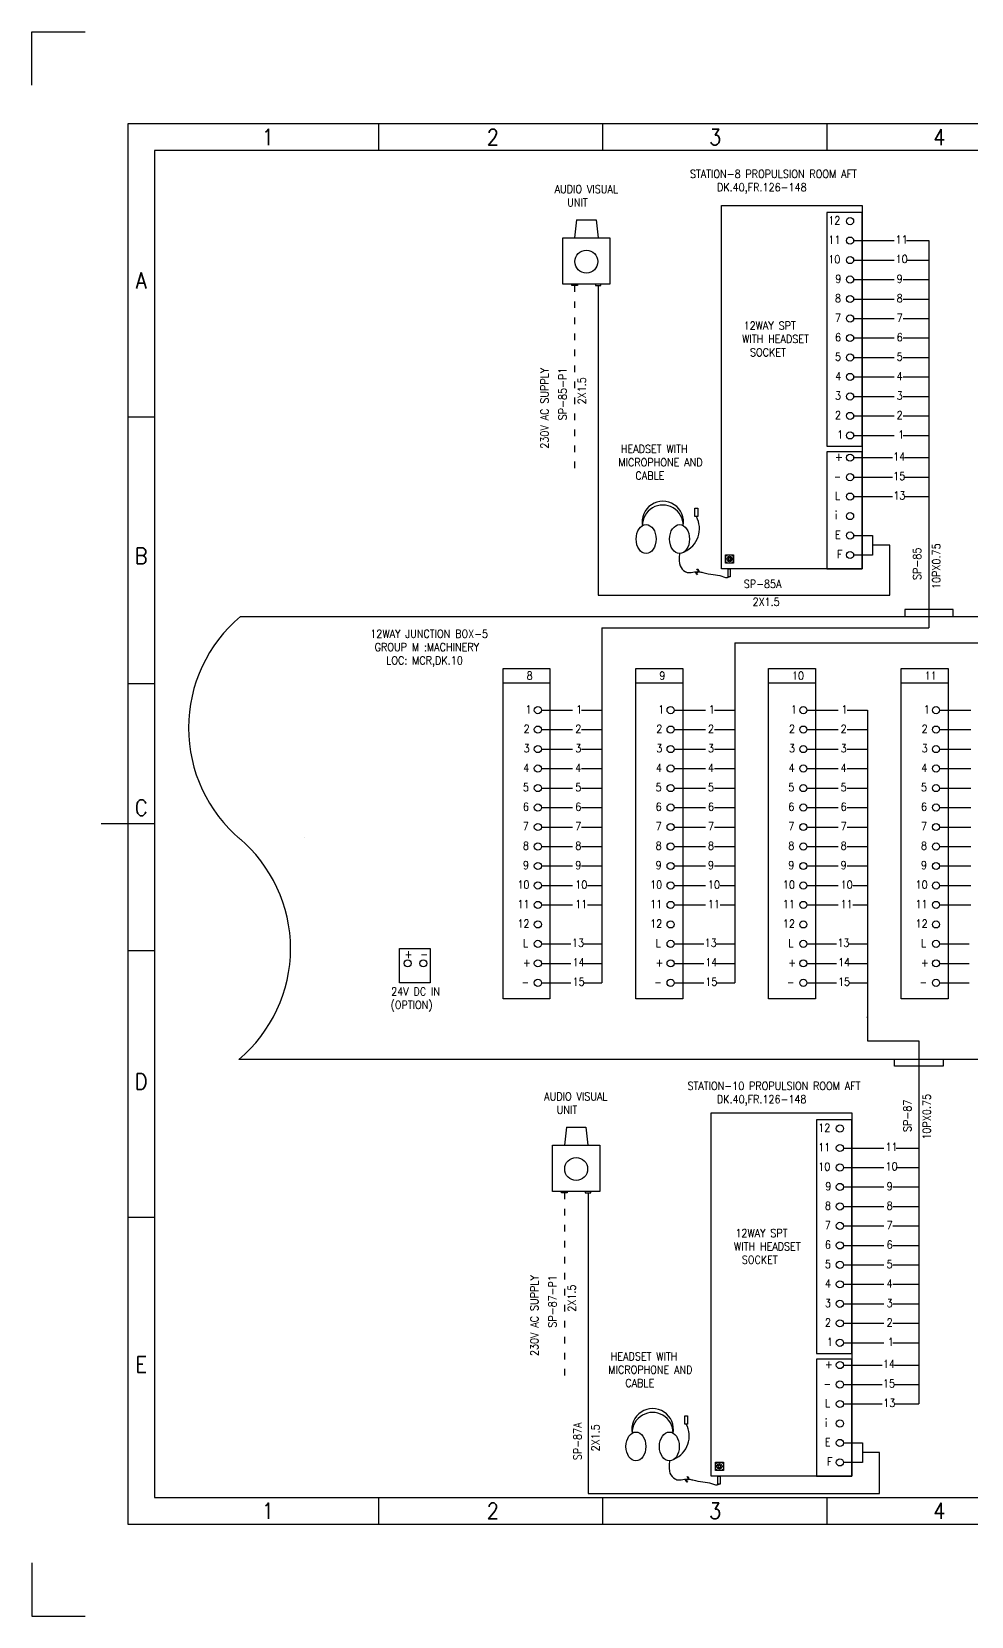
# Model space of a CAD drawing. Header units: inches. Extents: x 36 to 5114, y 9 to 306.
# Drawn here: x 2831 to 3007.1, y 9.1 to 306.1 of the extents above; entities that cross this region are included whole.
import ezdxf
from ezdxf.enums import TextEntityAlignment as Align

# ---------------------------------------------------------------- set-up
doc = ezdxf.new("R2010")
doc.units = ezdxf.units.IN
doc.header["$MEASUREMENT"] = 0
doc.linetypes.add('ACAD_ISO03W100', pattern=[30, 12, -18])
doc.layers.get('DEFPOINTS').update_dxf_attribs({"color": 251})
doc.layers.add('Border', color=6, linetype='Continuous')
doc.layers.add('TITLE', color=7, linetype='Continuous')
doc.layers.add('CON-050', color=3, linetype='Continuous', lineweight=50)
doc.styles.add('ROMANS', font='simplex.shx', dxfattribs={"width": 0.88})

# ---------------------------------------------------------------- blocks, each defined once
blk = doc.blocks.new('A3_BORDER')
at = {"linetype": 'Continuous'}
for p, q in [((5, 209.65), (0, 209.65)), ((5, 159.65), (0, 159.65)), ((5, 109.65), (0, 109.65)), ((5, 59.65), (0, 59.65))]:
    blk.add_line(p, q, dxfattribs=at)
at = {"color": 5, "linetype": 'Continuous'}
blk.add_line((5, 133.4), (-5, 133.4), dxfattribs=at)
at = {"layer": 'Border', "color": 7}
blk.add_lwpolyline([(0, 2.15), (384, 2.15), (384, 264.65), (0, 264.65)], close=True, dxfattribs=at)
at = {"layer": 'Border', "color": 6}
blk.add_lwpolyline([(5, 7.15), (379, 7.15), (379, 259.65), (5, 259.65)], close=True, dxfattribs=at)
at = {"layer": 'DEFPOINTS', "color": 5}
for points in [[(-18, 271.9), (-18, 281.9), (-8, 281.9)], [(-18, -5.1), (-18, -15.1), (-8, -15.1)]]:
    blk.add_lwpolyline(points, dxfattribs=at)
at = {"layer": 'TITLE', "color": 7}
for p, q in [((47, 264.65), (47, 259.75)), ((89, 264.65), (89, 259.75)), ((131, 264.65), (131, 259.75)), ((47, 7.15), (47, 2.25)), ((89, 7.15), (89, 2.25)), ((131, 7.15), (131, 2.25))]:
    blk.add_line(p, q, dxfattribs=at)
at = {"layer": 'TITLE', "color": 7, "style": 'ROMANS', "width": 0.88}
for s, p in [('1', (25.15, 260.65)), ('2', (67.3, 260.65)), ('3', (108.96, 260.65)), ('4', (150.96, 260.65)), ('1', (25.15, 3.15)), ('2', (67.3, 3.15)), ('3', (108.96, 3.15)), ('4', (150.96, 3.15))]:
    blk.add_text(s, height=3, dxfattribs=at).set_placement(p)
for s, p in [('A', (2.52, 235.26)), ('B', (2.52, 183.63)), ('C', (2.52, 136.45)), ('D', (2.52, 85.14)), ('E', (2.52, 32.11))]:
    blk.add_text(s, height=3, dxfattribs=at).set_placement(p, align=Align.MIDDLE_CENTER)
blk = doc.blocks.new('*U26')
blk.add_circle((0, 0), 0.0728)
blk = doc.blocks.new('*U25')
at = {"color": 0, "linetype": 'ByBlock', "lineweight": -2}
for p, rotation in [((784.95, 158.66), 59.99999999999999), ((784.95, 158.39), 120), ((785.18, 158.25), 180), ((785.42, 158.66), 300.0000000000001), ((785.42, 158.39), 240)]:
    blk.add_blockref('*U26', p, dxfattribs=dict(at, rotation=rotation))
blk.add_blockref('*U26', (785.18, 158.8), dxfattribs=at)
blk = doc.blocks.new('*U30')
blk.add_circle((0, 0), 0.0728)
blk = doc.blocks.new('*U29')
at = {"color": 0, "linetype": 'ByBlock', "lineweight": -2}
for p, rotation in [((784.95, 158.66), 59.99999999999999), ((784.95, 158.39), 120), ((785.18, 158.25), 180), ((785.42, 158.66), 300.0000000000001), ((785.42, 158.39), 240)]:
    blk.add_blockref('*U30', p, dxfattribs=dict(at, rotation=rotation))
blk.add_blockref('*U30', (785.18, 158.8), dxfattribs=at)

msp = doc.modelspace()

# ---------------------------------------------------------------- linework, layer by layer
for p, q in [((2933.16, 270.84), (2932.79, 267.44)), ((2936.82, 270.84), (2937.19, 267.44)), ((2999.2, 266.93), (2999.2, 194.36)), ((2937.92, 194.36), (2937.92, 127.82)), ((2937.92, 194.36), (2999.2, 194.36)), ((2937.83, 191.54), (2937.92, 191.54)), ((2962.79, 191.54), (2962.79, 127.82)), ((2962.79, 191.54), (3128.87, 191.54)), ((2919.37, 184.05), (2928.17, 184.05)), ((2944.24, 184.05), (2953.04, 184.05)), ((2969.11, 184.05), (2977.91, 184.05)), ((2993.98, 184.05), (3002.78, 184.05)), ((2987.66, 178.93), (2987.66, 116.93)), ((2882.23, 154.98), (2882.23, 154.99)), ((2987.57, 121.38), (2987.66, 121.38)), ((2987.66, 116.93), (2997.3, 116.93)), ((2997.3, 116.93), (2997.3, 48.88)), ((2931.26, 100.77), (2930.89, 97.37)), ((2934.91, 100.77), (2935.28, 97.37))]:
    msp.add_line(p, q)
at = {"linetype": 'ACAD_ISO03W100', "ltscale": 0.1}
for p, q in [((2932.78, 258.5), (2932.78, 222.81)), ((2930.87, 88.44), (2930.87, 52.74))]:
    msp.add_line(p, q, dxfattribs=at)
for points in [[(2960.32, 273.5), (2986.68, 273.5), (2986.68, 205.4), (2960.32, 205.4)], [(2986.68, 272.18), (2980.06, 272.18), (2980.06, 228.42), (2986.68, 228.42)], [(2930.56, 267.44), (2939.42, 267.44), (2939.42, 258.78), (2930.56, 258.78)], [(2932.25, 258.78), (2933.3, 258.78), (2933.3, 258.5), (2932.25, 258.5)], [(2937.73, 258.78), (2936.68, 258.78), (2936.68, 258.5), (2937.73, 258.5)], [(2986.68, 227.34), (2980.06, 227.34), (2980.06, 205.4), (2986.68, 205.4)], [(2955.34, 216.76), (2955.88, 216.76), (2955.88, 215.19), (2955.34, 215.19)], [(2961.08, 208.02), (2962.59, 208.02), (2962.59, 206.49), (2961.08, 206.49)], [(2961.54, 205.4), (2961.97, 205.4), (2961.97, 203.92), (2961.54, 203.92)], [(2919.37, 186.74), (2928.17, 186.74), (2928.17, 124.81), (2919.37, 124.81)], [(2944.24, 186.74), (2953.04, 186.74), (2953.04, 124.81), (2944.24, 124.81)], [(2969.11, 186.74), (2977.91, 186.74), (2977.91, 124.81), (2969.11, 124.81)], [(2993.98, 186.74), (3002.78, 186.74), (3002.78, 124.81), (2993.98, 124.81)], [(2899.95, 134.27), (2905.74, 134.27), (2905.74, 127.82), (2899.95, 127.82)], [(2958.41, 103.43), (2984.77, 103.43), (2984.77, 35.33), (2958.41, 35.33)], [(2984.77, 102.11), (2978.15, 102.11), (2978.15, 58.35), (2984.77, 58.35)], [(2928.65, 97.37), (2937.51, 97.37), (2937.51, 88.71), (2928.65, 88.71)], [(2930.34, 88.71), (2931.4, 88.71), (2931.4, 88.44), (2930.34, 88.44)], [(2935.82, 88.71), (2934.77, 88.71), (2934.77, 88.44), (2935.82, 88.44)], [(2984.77, 57.27), (2978.15, 57.27), (2978.15, 35.33), (2984.77, 35.33)], [(2953.43, 46.69), (2953.97, 46.69), (2953.97, 45.12), (2953.43, 45.12)], [(2959.17, 37.95), (2960.68, 37.95), (2960.68, 36.42), (2959.17, 36.42)], [(2959.63, 35.33), (2960.07, 35.33), (2960.07, 33.85), (2959.63, 33.85)]]:
    msp.add_lwpolyline(points, close=True)
for points in [[(2933.16, 270.84), (2936.82, 270.84)], [(2937.2, 258.5), (2937.2, 200.46), (2991.87, 200.46), (2991.87, 209.83), (2988.64, 209.83)], [(2985.09, 211.65), (2988.64, 211.65), (2988.64, 208), (2985.09, 208)], [(2870.17, 196.5), (3143.75, 196.5)], [(3003.75, 196.5), (3003.75, 197.77), (2994.66, 197.77), (2994.66, 196.5)], [(2882.23, 154.98), (2882.23, 154.99)], [(3143.75, 113.46), (2869.84, 113.46)], [(3001.85, 113.46), (3001.85, 112.2), (2992.75, 112.2), (2992.75, 113.46)], [(2931.26, 100.77), (2934.91, 100.77)], [(2935.3, 88.44), (2935.3, 32.1), (2989.96, 32.1), (2989.96, 39.76), (2986.73, 39.76)], [(2983.18, 41.58), (2986.73, 41.58), (2986.73, 37.93), (2983.18, 37.93)]]:
    msp.add_lwpolyline(points)
for centre, radius in [((2984.41, 270.58), 0.671), ((2984.41, 266.93), 0.671), ((2934.99, 263), 2.15), ((2984.41, 263.28), 0.671), ((2984.41, 259.63), 0.671), ((2984.41, 255.98), 0.671), ((2984.41, 252.33), 0.671), ((2984.41, 248.68), 0.671), ((2984.41, 245.03), 0.671), ((2984.41, 241.38), 0.671), ((2984.41, 237.72), 0.671), ((2984.41, 234.07), 0.671), ((2984.41, 230.42), 0.671), ((2984.41, 226.25), 0.671), ((2984.41, 222.6), 0.671), ((2984.41, 218.95), 0.671), ((2984.41, 215.3), 0.671), ((2984.41, 211.65), 0.671), ((2961.2, 207.9), 0.12), ((2962.47, 207.9), 0.12), ((2984.41, 208), 0.671), ((2961.2, 206.61), 0.12), ((2961.83, 207.26), 0.516), ((2962.47, 206.61), 0.12), ((2925.91, 178.93), 0.671), ((2950.78, 178.93), 0.671), ((2975.65, 178.93), 0.671), ((3000.52, 178.93), 0.671), ((2925.91, 175.28), 0.671), ((2950.78, 175.28), 0.671), ((2975.65, 175.28), 0.671), ((3000.52, 175.28), 0.671), ((2925.91, 171.63), 0.671), ((2950.78, 171.63), 0.671), ((2975.65, 171.63), 0.671), ((3000.52, 171.63), 0.671), ((2925.91, 167.98), 0.671), ((2950.78, 167.98), 0.671), ((2975.65, 167.98), 0.671), ((3000.52, 167.98), 0.671), ((2925.91, 164.32), 0.671), ((2950.78, 164.32), 0.671), ((2975.65, 164.32), 0.671), ((3000.52, 164.32), 0.671), ((2925.91, 160.67), 0.671), ((2950.78, 160.67), 0.671), ((2975.65, 160.67), 0.671), ((3000.52, 160.67), 0.671), ((2925.91, 157.02), 0.671), ((2950.78, 157.02), 0.671), ((2975.65, 157.02), 0.671), ((3000.52, 157.02), 0.671), ((2925.91, 153.37), 0.671), ((2950.78, 153.37), 0.671), ((2975.65, 153.37), 0.671), ((3000.52, 153.37), 0.671), ((2925.91, 149.72), 0.671), ((2950.78, 149.72), 0.671), ((2975.65, 149.72), 0.671), ((3000.52, 149.72), 0.671), ((2925.91, 146.07), 0.671), ((2950.78, 146.07), 0.671), ((2975.65, 146.07), 0.671), ((3000.52, 146.07), 0.671), ((2925.91, 142.42), 0.671), ((2950.78, 142.42), 0.671), ((2975.65, 142.42), 0.671), ((3000.52, 142.42), 0.671), ((2925.91, 138.77), 0.671), ((2950.78, 138.77), 0.671), ((2975.65, 138.77), 0.671), ((3000.52, 138.77), 0.671), ((2925.91, 135.12), 0.671), ((2950.78, 135.12), 0.671), ((2975.65, 135.12), 0.671), ((3000.52, 135.12), 0.671), ((2901.5, 131.47), 0.671), ((2904.44, 131.47), 0.671), ((2925.91, 131.47), 0.671), ((2950.78, 131.47), 0.671), ((2975.65, 131.47), 0.671), ((3000.52, 131.47), 0.671), ((2925.91, 127.82), 0.671), ((2950.78, 127.82), 0.671), ((2975.65, 127.82), 0.671), ((3000.52, 127.82), 0.671), ((2982.51, 100.51), 0.671), ((2933.08, 92.93), 2.15), ((2982.51, 96.86), 0.671), ((2982.51, 93.21), 0.671), ((2982.51, 89.56), 0.671), ((2982.51, 85.91), 0.671), ((2982.51, 82.26), 0.671), ((2982.51, 78.61), 0.671), ((2982.51, 74.96), 0.671), ((2982.51, 71.31), 0.671), ((2982.51, 67.66), 0.671), ((2982.51, 64), 0.671), ((2982.51, 60.35), 0.671), ((2982.51, 56.18), 0.671), ((2982.51, 52.53), 0.671), ((2982.51, 48.88), 0.671), ((2982.51, 45.23), 0.671), ((2982.51, 41.58), 0.671), ((2959.29, 37.83), 0.12), ((2959.29, 36.54), 0.12), ((2959.92, 37.19), 0.516), ((2960.56, 37.83), 0.12), ((2960.56, 36.54), 0.12), ((2982.51, 37.93), 0.671)]:
    msp.add_circle(centre, radius)
for centre, radius, start, end in [((2949.32, 214.18), 3.9, 349.8171, 190.1829), ((2949.32, 213.52), 3.84, 359.5798, 180.4202), ((2951.44, 212.95), 4.74, 293.9795, 28.2344), ((2887.75, 175.6), 27.31, 130.0682, 229.9318), ((2852.55, 134.22), 27.01, 309.7756, 50.2244), ((2947.41, 44.11), 3.9, 349.8171, 190.1829), ((2947.41, 43.45), 3.84, 359.5798, 180.4202), ((2949.53, 42.88), 4.74, 293.9795, 28.2344)]:
    msp.add_arc(centre, radius, start, end)
for centre in [(2946.19, 210.99), (2952.46, 210.99), (2944.28, 40.92), (2950.55, 40.92)]:
    msp.add_ellipse(centre, major_axis=(0, 2.71), ratio=0.6875)
for points, knots in [([(2952.46, 208.28), (2952.18, 206.06), (2952.71, 205.45), (2954.11, 204.51), (2955.06, 204.9), (2955.89, 204.89)], [0, 0, 0, 0, 4.162872, 4.376917, 6.907654, 6.907654, 6.907654, 6.907654]), ([(2956.08, 204.88), (2956.34, 204.86), (2957.99, 204.32), (2959.99, 204.42), (2961.31, 203.62), (2961.76, 203.92)], [7.096761, 7.096761, 7.096761, 7.096761, 7.865668, 12.198871, 14.446895, 14.446895, 14.446895, 14.446895]), ([(2950.55, 38.21), (2950.27, 35.99), (2950.8, 35.38), (2952.21, 34.44), (2953.15, 34.83), (2953.99, 34.82)], [0, 0, 0, 0, 4.162872, 4.376917, 6.907654, 6.907654, 6.907654, 6.907654]), ([(2954.18, 34.81), (2954.43, 34.79), (2956.08, 34.25), (2958.08, 34.35), (2959.4, 33.55), (2959.85, 33.85)], [7.096761, 7.096761, 7.096761, 7.096761, 7.865668, 12.198871, 14.446895, 14.446895, 14.446895, 14.446895])]:
    msp.add_open_spline(points, degree=3, knots=knots)
for points in [[(2955.73, 204.29), (2955.52, 204.73), (2955.94, 204.92), (2955.72, 205.39)], [(2955.9, 204.27), (2955.69, 204.71), (2956.11, 204.9), (2955.89, 205.37)], [(2953.82, 34.22), (2953.62, 34.66), (2954.03, 34.85), (2953.81, 35.32)], [(2953.99, 34.2), (2953.79, 34.64), (2954.2, 34.83), (2953.98, 35.3)]]:
    msp.add_spline(points, degree=3)
at = {"layer": 'CON-050', "color": 0, "lineweight": 25, "ltscale": 0.1}
for p, q in [((2985.09, 266.93), (2992.66, 266.93)), ((2994.97, 266.93), (2999.2, 266.93)), ((2985.09, 263.28), (2992.66, 263.28)), ((2994.97, 263.28), (2999.2, 263.28)), ((2985.09, 259.63), (2992.66, 259.63)), ((2994.36, 259.63), (2999.2, 259.63)), ((2985.09, 255.98), (2992.66, 255.98)), ((2994.36, 255.98), (2999.2, 255.98)), ((2985.09, 252.33), (2992.66, 252.33)), ((2994.36, 252.33), (2999.2, 252.33)), ((2985.09, 248.68), (2992.66, 248.68)), ((2994.36, 248.68), (2999.2, 248.68)), ((2985.09, 245.03), (2992.66, 245.03)), ((2994.36, 245.03), (2999.2, 245.03)), ((2985.09, 241.38), (2992.66, 241.38)), ((2994.36, 241.38), (2999.2, 241.38)), ((2985.09, 237.72), (2992.66, 237.72)), ((2994.36, 237.72), (2999.2, 237.72)), ((2985.09, 234.07), (2992.66, 234.07)), ((2994.36, 234.07), (2999.2, 234.07)), ((2985.09, 230.42), (2992.66, 230.42)), ((2994.36, 230.42), (2999.2, 230.42)), ((2985.09, 226.25), (2992.35, 226.25)), ((2994.66, 226.25), (2999.2, 226.25)), ((2985.09, 222.6), (2992.35, 222.6)), ((2994.66, 222.6), (2999.2, 222.6)), ((2985.09, 218.95), (2992.35, 218.95)), ((2994.66, 218.95), (2999.2, 218.95)), ((2926.58, 178.93), (2932.42, 178.93)), ((2934.11, 178.93), (2937.92, 178.93)), ((2951.45, 178.93), (2957.29, 178.93)), ((2958.99, 178.93), (2962.79, 178.93)), ((2976.32, 178.93), (2982.16, 178.93)), ((2983.86, 178.93), (2987.66, 178.93)), ((3001.19, 178.93), (3007.03, 178.93)), ((2926.58, 175.28), (2932.42, 175.28)), ((2934.11, 175.28), (2937.92, 175.28)), ((2951.45, 175.28), (2957.29, 175.28)), ((2958.99, 175.28), (2962.79, 175.28)), ((2976.32, 175.28), (2982.16, 175.28)), ((2983.86, 175.28), (2987.66, 175.28)), ((3001.19, 175.28), (3007.03, 175.28)), ((2926.58, 171.63), (2932.42, 171.63)), ((2934.11, 171.63), (2937.92, 171.63)), ((2951.45, 171.63), (2957.29, 171.63)), ((2958.99, 171.63), (2962.79, 171.63)), ((2976.32, 171.63), (2982.16, 171.63)), ((2983.86, 171.63), (2987.66, 171.63)), ((3001.19, 171.63), (3007.03, 171.63)), ((2926.58, 167.98), (2932.42, 167.98)), ((2934.11, 167.98), (2937.92, 167.98)), ((2951.45, 167.98), (2957.29, 167.98)), ((2958.99, 167.98), (2962.79, 167.98)), ((2976.32, 167.98), (2982.16, 167.98)), ((2983.86, 167.98), (2987.66, 167.98)), ((3001.19, 167.98), (3007.03, 167.98)), ((2926.58, 164.32), (2932.42, 164.32)), ((2934.11, 164.32), (2937.92, 164.32)), ((2951.45, 164.32), (2957.29, 164.32)), ((2958.99, 164.32), (2962.79, 164.32)), ((2976.32, 164.32), (2982.16, 164.32)), ((2983.86, 164.32), (2987.66, 164.32)), ((3001.19, 164.32), (3007.03, 164.32)), ((2926.58, 160.67), (2932.42, 160.67)), ((2934.11, 160.67), (2937.92, 160.67)), ((2951.45, 160.67), (2957.29, 160.67)), ((2958.99, 160.67), (2962.79, 160.67)), ((2976.32, 160.67), (2982.16, 160.67)), ((2983.86, 160.67), (2987.66, 160.67)), ((3001.19, 160.67), (3007.03, 160.67)), ((2926.58, 157.02), (2932.42, 157.02)), ((2934.11, 157.02), (2937.92, 157.02)), ((2951.45, 157.02), (2957.29, 157.02)), ((2958.99, 157.02), (2962.79, 157.02)), ((2976.32, 157.02), (2982.16, 157.02)), ((2983.86, 157.02), (2987.66, 157.02)), ((3001.19, 157.02), (3007.03, 157.02)), ((2926.58, 153.37), (2932.42, 153.37)), ((2934.11, 153.37), (2937.92, 153.37)), ((2951.45, 153.37), (2957.29, 153.37)), ((2958.99, 153.37), (2962.79, 153.37)), ((2976.32, 153.37), (2982.16, 153.37)), ((2983.86, 153.37), (2987.66, 153.37)), ((3001.19, 153.37), (3007.03, 153.37)), ((2926.58, 149.72), (2932.42, 149.72)), ((2934.11, 149.72), (2937.92, 149.72)), ((2951.45, 149.72), (2957.29, 149.72)), ((2958.99, 149.72), (2962.79, 149.72)), ((2976.32, 149.72), (2982.16, 149.72)), ((2983.86, 149.72), (2987.66, 149.72)), ((3001.19, 149.72), (3007.03, 149.72)), ((2926.58, 146.07), (2932.42, 146.07)), ((2935.2, 146.07), (2937.92, 146.07)), ((2951.45, 146.07), (2957.29, 146.07)), ((2960.07, 146.07), (2962.79, 146.07)), ((2976.32, 146.07), (2982.16, 146.07)), ((2984.94, 146.07), (2987.66, 146.07)), ((3001.19, 146.07), (3007.03, 146.07)), ((2926.58, 142.42), (2932.42, 142.42)), ((2935.2, 142.42), (2937.92, 142.42)), ((2951.45, 142.42), (2957.29, 142.42)), ((2960.07, 142.42), (2962.79, 142.42)), ((2976.32, 142.42), (2982.16, 142.42)), ((2984.94, 142.42), (2987.66, 142.42)), ((3001.19, 142.42), (3007.03, 142.42)), ((2926.58, 135.12), (2932.11, 135.12)), ((2934.42, 135.12), (2937.92, 135.12)), ((2951.45, 135.12), (2956.98, 135.12)), ((2959.29, 135.12), (2962.79, 135.12)), ((2976.32, 135.12), (2981.85, 135.12)), ((2984.16, 135.12), (2987.66, 135.12)), ((3001.19, 135.12), (3006.72, 135.12)), ((2926.58, 131.47), (2932.11, 131.47)), ((2934.42, 131.47), (2937.92, 131.47)), ((2951.45, 131.47), (2956.98, 131.47)), ((2959.29, 131.47), (2962.79, 131.47)), ((2976.32, 131.47), (2981.85, 131.47)), ((2984.16, 131.47), (2987.66, 131.47)), ((3001.19, 131.47), (3006.72, 131.47)), ((2926.58, 127.82), (2932.11, 127.82)), ((2934.42, 127.82), (2937.92, 127.82)), ((2951.45, 127.82), (2956.98, 127.82)), ((2959.29, 127.82), (2962.79, 127.82)), ((2976.32, 127.82), (2981.85, 127.82)), ((2984.16, 127.82), (2987.66, 127.82)), ((3001.19, 127.82), (3006.72, 127.82)), ((2983.18, 96.86), (2990.75, 96.86)), ((2993.06, 96.86), (2997.3, 96.86)), ((2983.18, 93.21), (2990.75, 93.21)), ((2993.06, 93.21), (2997.3, 93.21)), ((2983.18, 89.56), (2990.75, 89.56)), ((2992.45, 89.56), (2997.3, 89.56)), ((2983.18, 85.91), (2990.75, 85.91)), ((2992.45, 85.91), (2997.3, 85.91)), ((2983.18, 82.26), (2990.75, 82.26)), ((2992.45, 82.26), (2997.3, 82.26)), ((2983.18, 78.61), (2990.75, 78.61)), ((2992.45, 78.61), (2997.3, 78.61)), ((2983.18, 74.96), (2990.75, 74.96)), ((2992.45, 74.96), (2997.3, 74.96)), ((2983.18, 71.31), (2990.75, 71.31)), ((2992.45, 71.31), (2997.3, 71.31)), ((2983.18, 67.66), (2990.75, 67.66)), ((2992.45, 67.66), (2997.3, 67.66)), ((2983.18, 64), (2990.75, 64)), ((2992.45, 64), (2997.3, 64)), ((2983.18, 60.35), (2990.75, 60.35)), ((2992.45, 60.35), (2997.3, 60.35)), ((2983.18, 56.18), (2990.45, 56.18)), ((2992.76, 56.18), (2997.3, 56.18)), ((2983.18, 52.53), (2990.45, 52.53)), ((2992.76, 52.53), (2997.3, 52.53)), ((2983.18, 48.88), (2990.45, 48.88)), ((2992.76, 48.88), (2997.3, 48.88))]:
    msp.add_line(p, q, dxfattribs=at)

# ---------------------------------------------------------------- block references
at = {"linetype": 'Continuous'}
msp.add_blockref('A3_BORDER', (2849.04, 24.19), dxfattribs=at)
for name, p in [('*U29', (2176.65, 48.73)), ('*U25', (2174.74, -121.34))]:
    msp.add_blockref(name, p)

# ---------------------------------------------------------------- texts
at = {"layer": 'CON-050', "color": 0, "lineweight": 25, "char_height": 1.5, "attachment_point": 1, "style": 'ROMANS'}
for s, width, insert in [('{\\Fromans|c0; STATION-8 PROPULSION ROOM AFT \\P{\\W5.8088; }DK.40,FR.126-148}', 35.655, (2953.49, 280.18)), ('{\\Fromans|c0; AUDIO VISUAL \\P{\\W3.1688; }UNIT}', 13.4664, (2928.14, 277.34)), ('{\\Fromans|c0;12}', 2.3407, (2980.34, 271.48)), ('{\\Fromans|c0;11}', 2.3407, (2980.34, 267.83)), ('{\\Fromans|c0;11}', 1.9636, (2992.96, 267.89)), ('{\\Fromans|c0;10}', 2.3407, (2980.34, 264.18)), ('{\\Fromans|c0;10}', 2.3407, (2992.96, 264.24)), ('{\\Fromans|c0;9}', 1.0207, (2981.66, 260.52)), ('{\\Fromans|c0;9}', 1.0836, (2993.16, 260.52)), ('{\\Fromans|c0;8}', 1.0836, (2981.6, 256.87)), ('{\\Fromans|c0;8}', 1.0836, (2993.16, 256.87)), ('{\\Fromans|c0;7}', 1.0836, (2981.6, 253.22)), ('{\\Fromans|c0;7}', 1.0836, (2993.16, 253.22)), ('{\\Fromans|c0;\\W1.1364; \\W0.88;12WAY SPT\\P WITH HEADSET \\P{\\W2.30976; }SOCKET}', 14.1579, (2963.29, 251.74)), ('{\\Fromans|c0;6}', 1.0836, (2981.6, 249.57)), ('{\\Fromans|c0;6}', 1.0836, (2993.16, 249.57)), ('{\\Fromans|c0;5}', 1.0836, (2981.6, 245.92)), ('{\\Fromans|c0;5}', 1.0836, (2993.16, 245.92)), ('{\\Fromans|c0;4}', 1.1464, (2981.61, 242.27)), ('{\\Fromans|c0;4}', 1.0836, (2993.16, 242.27)), ('{\\Fromans|c0;3}', 1.0836, (2981.6, 238.62)), ('{\\Fromans|c0;3}', 1.0836, (2993.16, 238.62)), ('{\\Fromans|c0;2}', 1.0836, (2981.6, 234.97)), ('{\\Fromans|c0;2}', 1.0836, (2993.16, 234.97)), ('{\\Fromans|c0;1}', 0.7064, (2981.98, 231.32)), ('{\\Fromans|c0;1}', 0.7064, (2993.4, 231.32)), ('{\\Fromans|c0;\\W1.325; \\W0.88;HEADSET WITH\\P MICROPHONE AND \\P{\\W3.98595; }CABLE}', 17.6779, (2940.09, 228.63)), ('{\\Fromans|c0;+}', 1.3979, (2981.6, 227.15)), ('{\\Fromans|c0;14}', 1.9636, (2992.48, 227.21)), ('{\\Fromans|c0;15}', 2.3407, (2992.49, 223.56)), ('{\\Fromans|c0; _}', 1.3979, (2981.6, 224.25)), ('{\\Fromans|c0;L}', 1.1464, (2981.61, 219.85)), ('{\\Fromans|c0;13}', 2.3407, (2992.53, 219.91)), ('{\\Fromans|c0;i}', 0.3293, (2981.6, 216.2)), ('{\\Fromans|c0;E}', 1.5, (2981.6, 212.55)), ('{\\Fromans|c0;F}', 0.7064, (2981.98, 208.9)), ('SP-85A', 7.7464, (2964.49, 203.34)), ('2X1.5', 5.0436, (2966.13, 199.98)), ('{\\Fromans|c0;\\W0.13071; \\W0.88;12WAY JUNCTION BOX-5\\P{\\W0.947857; }GROUP M :MACHINERY \\P{\\W3.04309; }LOC: MCR,DK.10 }', 24.9693, (2894.34, 193.99)), ('{\\Fromans|c0;8}', 0.9419, (2923.78, 186.14)), ('{\\Fromans|c0;9}', 0.9419, (2948.65, 186.14)), ('{\\Fromans|c0;10}', 0.9419, (2973.52, 186.14)), ('{\\Fromans|c0;11}', 0.9419, (2998.39, 186.14)), ('{\\Fromans|c0;1}', 0.7064, (2923.59, 179.82)), ('{\\Fromans|c0;1}', 0.7064, (2933.06, 179.82)), ('{\\Fromans|c0;1}', 0.7064, (2948.46, 179.82)), ('{\\Fromans|c0;1}', 0.7064, (2957.93, 179.82)), ('{\\Fromans|c0;1}', 0.7064, (2973.33, 179.82)), ('{\\Fromans|c0;1}', 0.7064, (2982.8, 179.82)), ('{\\Fromans|c0;1}', 0.7064, (2998.21, 179.82)), ('{\\Fromans|c0;2}', 1.0836, (2923.22, 176.17)), ('{\\Fromans|c0;2}', 1.0836, (2932.92, 176.17)), ('{\\Fromans|c0;2}', 1.0836, (2948.09, 176.17)), ('{\\Fromans|c0;2}', 1.0836, (2957.79, 176.17)), ('{\\Fromans|c0;2}', 1.0836, (2972.96, 176.17)), ('{\\Fromans|c0;2}', 1.0836, (2982.66, 176.17)), ('{\\Fromans|c0;2}', 1.0836, (2997.83, 176.17)), ('{\\Fromans|c0;3}', 1.0836, (2923.22, 172.52)), ('{\\Fromans|c0;3}', 0.7064, (2932.9, 172.52)), ('{\\Fromans|c0;3}', 1.0836, (2948.09, 172.52)), ('{\\Fromans|c0;3}', 0.7064, (2957.77, 172.52)), ('{\\Fromans|c0;3}', 1.0836, (2972.96, 172.52)), ('{\\Fromans|c0;3}', 0.7064, (2982.64, 172.52)), ('{\\Fromans|c0;3}', 1.0836, (2997.83, 172.52)), ('{\\Fromans|c0;4}', 1.1464, (2923.15, 168.87)), ('{\\Fromans|c0;4}', 0.7064, (2932.9, 168.87)), ('{\\Fromans|c0;4}', 1.1464, (2948.02, 168.87)), ('{\\Fromans|c0;4}', 0.7064, (2957.77, 168.87)), ('{\\Fromans|c0;4}', 1.1464, (2972.89, 168.87)), ('{\\Fromans|c0;4}', 0.7064, (2982.64, 168.87)), ('{\\Fromans|c0;4}', 1.1464, (2997.77, 168.87)), ('{\\Fromans|c0;5}', 1.0836, (2923.09, 165.22)), ('{\\Fromans|c0;5}', 0.7064, (2932.9, 165.22)), ('{\\Fromans|c0;5}', 1.0836, (2947.96, 165.22)), ('{\\Fromans|c0;5}', 0.7064, (2957.77, 165.22)), ('{\\Fromans|c0;5}', 1.0836, (2972.83, 165.22)), ('{\\Fromans|c0;5}', 0.7064, (2982.64, 165.22)), ('{\\Fromans|c0;5}', 1.0836, (2997.7, 165.22)), ('{\\Fromans|c0;6}', 1.0836, (2923.09, 161.57)), ('{\\Fromans|c0;6}', 0.7064, (2932.9, 161.57)), ('{\\Fromans|c0;6}', 1.0836, (2947.96, 161.57)), ('{\\Fromans|c0;6}', 0.7064, (2957.77, 161.57)), ('{\\Fromans|c0;6}', 1.0836, (2972.83, 161.57)), ('{\\Fromans|c0;6}', 0.7064, (2982.64, 161.57)), ('{\\Fromans|c0;6}', 1.0836, (2997.7, 161.57)), ('{\\Fromans|c0;7}', 1.0836, (2923.09, 157.92)), ('{\\Fromans|c0;7}', 0.7064, (2932.9, 157.92)), ('{\\Fromans|c0;7}', 1.0836, (2947.96, 157.92)), ('{\\Fromans|c0;7}', 0.7064, (2957.77, 157.92)), ('{\\Fromans|c0;7}', 1.0836, (2972.83, 157.92)), ('{\\Fromans|c0;7}', 0.7064, (2982.64, 157.92)), ('{\\Fromans|c0;7}', 1.0836, (2997.7, 157.92)), ('{\\Fromans|c0;8}', 1.0836, (2923.09, 154.27)), ('{\\Fromans|c0;8}', 0.7064, (2932.9, 154.27)), ('{\\Fromans|c0;8}', 1.0836, (2947.96, 154.27)), ('{\\Fromans|c0;8}', 0.7064, (2957.77, 154.27)), ('{\\Fromans|c0;8}', 1.0836, (2972.83, 154.27)), ('{\\Fromans|c0;8}', 0.7064, (2982.64, 154.27)), ('{\\Fromans|c0;8}', 1.0836, (2997.7, 154.27)), ('{\\Fromans|c0;9}', 1.0207, (2923.1, 150.62)), ('{\\Fromans|c0;9}', 0.7064, (2932.9, 150.62)), ('{\\Fromans|c0;9}', 1.0207, (2947.97, 150.62)), ('{\\Fromans|c0;9}', 0.7064, (2957.77, 150.62)), ('{\\Fromans|c0;9}', 1.0207, (2972.84, 150.62)), ('{\\Fromans|c0;9}', 0.7064, (2982.64, 150.62)), ('{\\Fromans|c0;9}', 1.0207, (2997.72, 150.62)), ('{\\Fromans|c0;10}', 2.0547, (2922.07, 146.97)), ('{\\Fromans|c0;10}', 0.7064, (2932.9, 146.97)), ('{\\Fromans|c0;10}', 2.0547, (2946.94, 146.97)), ('{\\Fromans|c0;10}', 0.7064, (2957.77, 146.97)), ('{\\Fromans|c0;10}', 2.0547, (2971.81, 146.97)), ('{\\Fromans|c0;10}', 0.7064, (2982.64, 146.97)), ('{\\Fromans|c0;10}', 2.0547, (2996.68, 146.97)), ('{\\Fromans|c0;11}', 1.9636, (2922.07, 143.32)), ('{\\Fromans|c0;11}', 1.5, (2932.9, 143.32)), ('{\\Fromans|c0;11}', 1.9636, (2946.94, 143.32)), ('{\\Fromans|c0;11}', 1.5, (2957.77, 143.32)), ('{\\Fromans|c0;11}', 1.9636, (2971.81, 143.32)), ('{\\Fromans|c0;11}', 1.5, (2982.64, 143.32)), ('{\\Fromans|c0;11}', 1.9636, (2996.68, 143.32)), ('{\\Fromans|c0;12}', 2.0547, (2922.07, 139.66)), ('{\\Fromans|c0;12}', 2.0547, (2946.94, 139.66)), ('{\\Fromans|c0;12}', 2.0547, (2971.81, 139.66)), ('{\\Fromans|c0;12}', 2.0547, (2996.68, 139.66)), ('{\\Fromans|c0;+}', 1.3979, (2900.93, 133.95)), ('{\\Fromans|c0;L}', 1.0207, (2923.09, 136.01)), ('{\\Fromans|c0;13}', 2.3407, (2932.29, 136.08)), ('{\\Fromans|c0;L}', 1.0207, (2947.96, 136.01)), ('{\\Fromans|c0;13}', 2.3407, (2957.16, 136.08)), ('{\\Fromans|c0;L}', 1.0207, (2972.83, 136.01)), ('{\\Fromans|c0;13}', 2.3407, (2982.03, 136.08)), ('{\\Fromans|c0;L}', 1.0207, (2997.7, 136.01)), ('{\\Fromans|c0;-}', 1.3979, (2903.87, 133.95)), ('{\\Fromans|c0;+}', 1.3979, (2923.09, 132.36)), ('{\\Fromans|c0;14}', 1.9636, (2932.42, 132.43)), ('{\\Fromans|c0;+}', 1.3979, (2947.96, 132.36)), ('{\\Fromans|c0;14}', 1.9636, (2957.29, 132.43)), ('{\\Fromans|c0;+}', 1.3979, (2972.83, 132.36)), ('{\\Fromans|c0;14}', 1.9636, (2982.16, 132.43)), ('{\\Fromans|c0;+}', 1.3979, (2997.7, 132.36)), ('{\\Fromans|c0; _}', 1.3979, (2923.09, 129.47)), ('{\\Fromans|c0;15}', 2.3407, (2932.42, 128.78)), ('{\\Fromans|c0; _}', 1.3979, (2947.96, 129.47)), ('{\\Fromans|c0;15}', 2.3407, (2957.29, 128.78)), ('{\\Fromans|c0; _}', 1.3979, (2972.83, 129.47)), ('{\\Fromans|c0;15}', 2.3407, (2982.16, 128.78)), ('{\\Fromans|c0; _}', 1.3979, (2997.7, 129.47)), ('{\\Fromans|c0; 24V DC IN\\P{\\W0.780238; }(OPTION)}', 10.575, (2897.5, 126.93)), ('{\\Fromans|c0; AUDIO VISUAL \\P{\\W3.1688; }UNIT}', 13.4664, (2926.18, 107.27)), ('{\\Fromans|c0; STATION-10 PROPULSION ROOM AFT \\P{\\W6.22785; }DK.40,FR.126-148}', 36.9121, (2953.04, 109.25)), ('{\\Fromans|c0;12}', 2.3407, (2978.44, 101.41)), ('{\\Fromans|c0;11}', 2.3407, (2978.44, 97.76)), ('{\\Fromans|c0;11}', 1.9636, (2991.06, 97.82)), ('{\\Fromans|c0;10}', 2.3407, (2978.44, 94.11)), ('{\\Fromans|c0;10}', 2.3407, (2991.06, 94.17)), ('{\\Fromans|c0;9}', 1.0207, (2979.76, 90.45)), ('{\\Fromans|c0;9}', 1.0836, (2991.25, 90.45)), ('{\\Fromans|c0;8}', 1.0836, (2979.69, 86.8)), ('{\\Fromans|c0;8}', 1.0836, (2991.25, 86.8)), ('{\\Fromans|c0;\\W1.1364; \\W0.88;12WAY SPT\\P WITH HEADSET \\P{\\W2.30976; }SOCKET}', 14.1579, (2961.75, 81.67)), ('{\\Fromans|c0;7}', 1.0836, (2979.69, 83.15)), ('{\\Fromans|c0;7}', 1.0836, (2991.25, 83.15)), ('{\\Fromans|c0;6}', 1.0836, (2979.69, 79.5)), ('{\\Fromans|c0;6}', 1.0836, (2991.25, 79.5)), ('{\\Fromans|c0;5}', 1.0836, (2979.69, 75.85)), ('{\\Fromans|c0;5}', 1.0836, (2991.25, 75.85)), ('{\\Fromans|c0;4}', 1.1464, (2979.71, 72.2)), ('{\\Fromans|c0;4}', 1.0836, (2991.25, 72.2)), ('{\\Fromans|c0;3}', 1.0836, (2979.69, 68.55)), ('{\\Fromans|c0;3}', 1.0836, (2991.25, 68.55)), ('{\\Fromans|c0;2}', 1.0836, (2979.69, 64.9)), ('{\\Fromans|c0;2}', 1.0836, (2991.25, 64.9)), ('{\\Fromans|c0;1}', 0.7064, (2980.07, 61.25)), ('{\\Fromans|c0;1}', 0.7064, (2991.49, 61.25)), ('{\\Fromans|c0;\\W1.325; \\W0.88;HEADSET WITH\\P MICROPHONE AND \\P{\\W3.98595; }CABLE}', 17.6779, (2938.19, 58.56)), ('{\\Fromans|c0;+}', 1.3979, (2979.69, 57.08)), ('{\\Fromans|c0;14}', 1.9636, (2990.58, 57.14)), ('{\\Fromans|c0;15}', 2.3407, (2990.58, 53.49)), ('{\\Fromans|c0; _}', 1.3979, (2979.69, 54.18)), ('{\\Fromans|c0;L}', 1.1464, (2979.71, 49.78)), ('{\\Fromans|c0;13}', 2.3407, (2990.63, 49.84)), ('{\\Fromans|c0;i}', 0.3293, (2979.69, 46.13)), ('{\\Fromans|c0;E}', 1.5, (2979.69, 42.48)), ('{\\Fromans|c0;F}', 0.7064, (2980.07, 38.83))]:
    msp.add_mtext_dynamic_manual_height_columns(s, width=width, gutter_width=437.5, heights=[0], dxfattribs=dict(at, insert=insert))
at = {"layer": 'CON-050', "color": 0, "lineweight": 25, "char_height": 1.5, "attachment_point": 1, "rotation": 90, "style": 'ROMANS'}
for s, width, insert in [('230V AC SUPPLY', 17.4893, (2926.4, 227.93)), ('SP-85-P1', 10.0093, (2929.79, 233.26)), ('2X1.5', 5.0436, (2933.4, 236.24)), ('SP-85', 8.0657, (2996.22, 203.32)), ('10PX0.75', 11.8371, (2999.83, 201.63)), ('SP-87', 8.4848, (2994.4, 99.87)), ('10PX0.75', 11.8371, (2998.02, 98.43)), ('230V AC SUPPLY', 23.319, (2924.49, 57.86)), ('SP-87-P1', 13.0105, (2927.88, 63.19)), ('2X1.5', 6.7248, (2931.49, 66.17)), ('SP-87A', 9.9933, (2932.58, 38.35)), ('2X1.5', 6.7248, (2935.94, 39.99))]:
    msp.add_mtext_dynamic_manual_height_columns(s, width=width, gutter_width=437.5, heights=[0], dxfattribs=dict(at, insert=insert))

doc.saveas('drawing.dxf')
